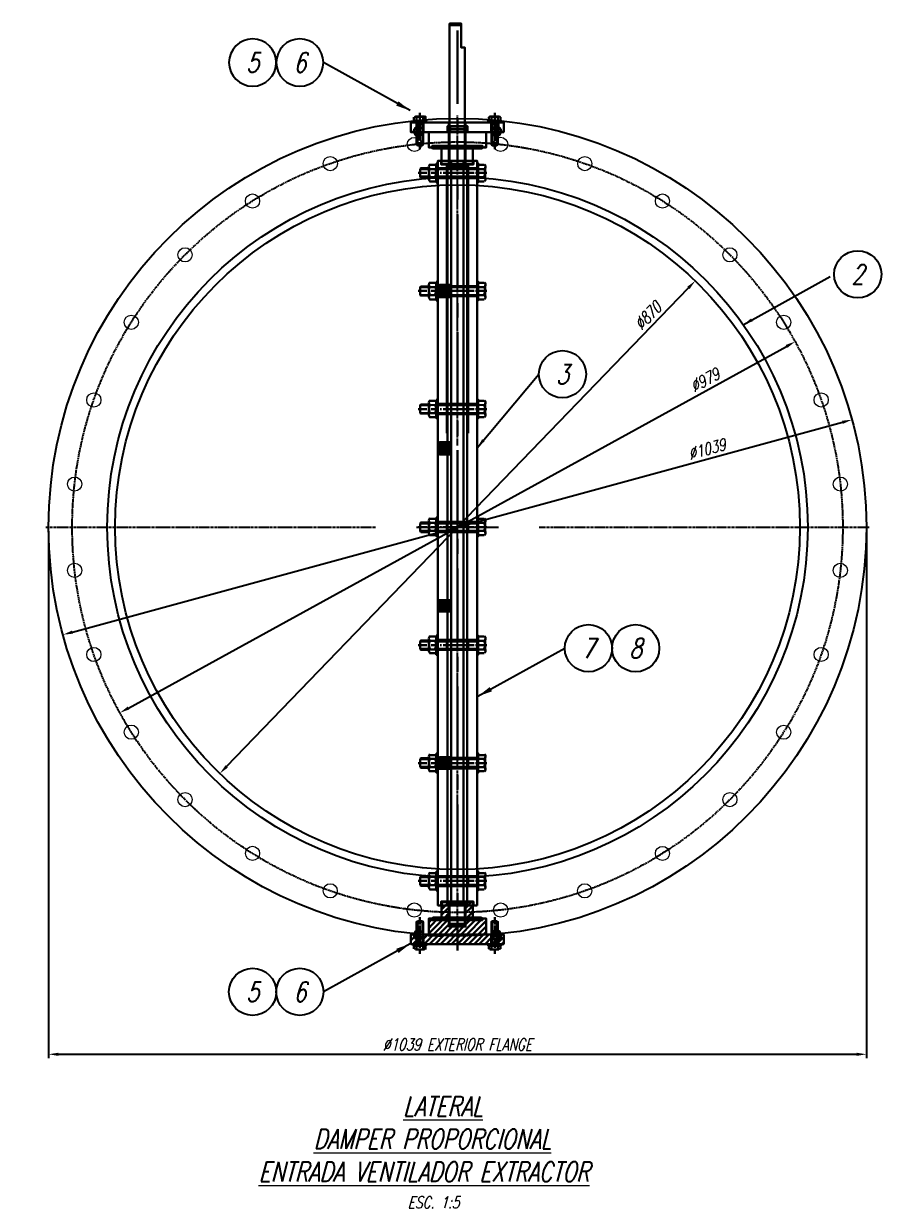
# Model space of a CAD drawing. Header units: millimetres. Extents: x 2392 to 5408, y 1309 to 4238.
# Drawn here: x 4306 to 5408, y 2733 to 4238 of the extents above; entities that cross this region are included whole.
import ezdxf
from ezdxf.enums import TextEntityAlignment as Align

# ---------------------------------------------------------------- set-up
doc = ezdxf.new("R2010")
doc.units = ezdxf.units.MM
doc.header["$LTSCALE"] = 5
doc.linetypes.add('CENTER', pattern=[2, 1.25, -0.25, 0.25, -0.25])
for name, color, linetype in [('IA-DIBUJO', 3, 'Continuous'), ('IA-DIM', 7, 'Continuous'), ('IA-EJES', 4, 'CENTER'), ('IA-SIMBOLS', 2, 'Continuous')]:
    doc.layers.add(name, color=color, linetype=linetype)
doc.layers.add('IA-TITLE', color=6, linetype='Continuous', lineweight=13)
doc.layers.add('IA-TRAZ', color=8, linetype='Continuous', lineweight=5)
doc.styles.add('ING-AMB', font='romans.shx', dxfattribs={"width": 0.75, "oblique": 15})
doc.styles.add('SALVADOR', font='romans.shx', dxfattribs={"width": 0.75, "oblique": 15})
doc.dimstyles.new('50', dxfattribs={"dimscale": 50, "dimtxt": 3, "dimasz": 2.5, "dimexe": 1, "dimexo": 1, "dimgap": 1, "dimtad": 1, "dimdec": 0, "dimzin": 0, "dimdsep": 46, "dimtxsty": 'ING-AMB', "dimcen": 0.1, "dimclrd": 7, "dimclre": 7, "dimclrt": 2, "dimadec": 0, "dimazin": 0, "dimtfac": 1, "dimtdec": 0, "dimtmove": 0, "dimatfit": 0, "dimfxl": 1, "dimtolj": 1, "dimtzin": 0, "dimarcsym": 0})
doc.dimstyles.new('ING-AMB 5', dxfattribs={"dimscale": 5, "dimtxt": 3, "dimasz": 2.5, "dimexe": 1, "dimexo": 1, "dimgap": 1, "dimtad": 1, "dimdec": 0, "dimzin": 0, "dimdsep": 46, "dimtxsty": 'ING-AMB', "dimcen": 0.1, "dimclrd": 7, "dimclre": 7, "dimclrt": 2, "dimadec": 0, "dimazin": 0, "dimtfac": 1, "dimtdec": 0, "dimtmove": 0, "dimatfit": 0, "dimfxl": 1.25, "dimtolj": 1, "dimtzin": 0, "dimarcsym": 1})

# ---------------------------------------------------------------- blocks, each defined once
blk = doc.blocks.new('*D9')
at = {"layer": 'Defpoints', "color": 0, "transparency": 16777216}
for p in [(5158.8, 3911.2), (4554.7, 3285.2)]:
    blk.add_point(p, dxfattribs=at)
at = {"layer": 'IA-DIM', "color": 7, "lineweight": -2, "transparency": 16777216}
blk.add_line((4563.4, 3294.2), (5150.1, 3902.2), dxfattribs=at)
at = {"layer": 'IA-DIM', "color": 7, "transparency": 16777216}
for points in [[(5148.6, 3903.7), (5151.6, 3900.8), (5158.8, 3911.2)], [(4561.9, 3295.6), (4564.9, 3292.7), (4554.7, 3285.2)]]:
    blk.add_solid(points, dxfattribs=at)
at = {"layer": 'IA-DIM', "color": 2, "transparency": 16777216, "insert": (5098.6, 3866.9), "char_height": 15, "attachment_point": 5, "rotation": 46.0229, "style": 'ING-AMB'}
blk.add_mtext('\\A1;∅870', dxfattribs=at)
blk = doc.blocks.new('*D10')
at = {"layer": 'Defpoints', "color": 0, "transparency": 16777216}
for p in [(5285.7, 3834), (4427.8, 3362.4)]:
    blk.add_point(p, dxfattribs=at)
at = {"layer": 'IA-DIM', "color": 7, "lineweight": -2, "transparency": 16777216}
blk.add_line((4438.7, 3368.4), (5274.7, 3828), dxfattribs=at)
at = {"layer": 'IA-DIM', "color": 7, "transparency": 16777216}
for points in [[(5273.7, 3829.8), (5275.8, 3826.1), (5285.7, 3834)], [(4437.7, 3370.3), (4439.7, 3366.6), (4427.8, 3362.4)]]:
    blk.add_solid(points, dxfattribs=at)
at = {"layer": 'IA-DIM', "color": 2, "transparency": 16777216, "insert": (5171, 3785.2), "char_height": 15, "attachment_point": 5, "rotation": 28.7956, "style": 'ING-AMB'}
blk.add_mtext('\\A1;∅979', dxfattribs=at)
blk = doc.blocks.new('*D11')
at = {"layer": 'Defpoints', "color": 0, "transparency": 16777216}
for p in [(5358, 3734.8), (4355.5, 3461.6)]:
    blk.add_point(p, dxfattribs=at)
at = {"layer": 'IA-DIM', "color": 7, "lineweight": -2, "transparency": 16777216}
blk.add_line((4367.6, 3464.9), (5345.9, 3731.5), dxfattribs=at)
at = {"layer": 'IA-DIM', "color": 7, "transparency": 16777216}
for points in [[(5345.4, 3733.5), (5346.4, 3729.5), (5358, 3734.8)], [(4367, 3466.9), (4368.1, 3462.9), (4355.5, 3461.6)]]:
    blk.add_solid(points, dxfattribs=at)
at = {"layer": 'IA-DIM', "color": 2, "transparency": 16777216, "insert": (5173.6, 3697.5), "char_height": 15, "attachment_point": 5, "rotation": 15.2412, "style": 'ING-AMB'}
blk.add_mtext('\\A1;∅1039', dxfattribs=at)
blk = doc.blocks.new('*U12')
blk.add_circle((0, 0), 9)
blk = doc.blocks.new('*U13')
at = {"layer": 'IA-TRAZ', "color": 0, "linetype": 'ByBlock', "lineweight": -2, "transparency": 16777216}
blk.add_blockref('*U12', (4497.9, 4087.7), dxfattribs=at)
for p, rotation in [((4389, 4075.4), 12.85714285714285), ((4606.9, 4075.4), 347.1428571428572), ((4285.6, 4039.2), 25.71428571428572), ((4710.3, 4039.2), 334.2857142857143), ((4192.7, 3980.9), 38.57142857142856), ((4803.1, 3980.9), 321.4285714285714), ((4115.2, 3903.4), 51.42857142857143), ((4880.6, 3903.4), 308.5714285714286), ((4056.9, 3810.6), 64.28571428571428), ((4939, 3810.6), 295.7142857142857), ((4020.7, 3707.1), 77.14285714285715), ((4975.2, 3707.1), 282.8571428571428), ((4008.4, 3598.2), 90), ((4987.4, 3598.2), 270.0000000000001), ((4020.7, 3489.3), 102.8571428571429), ((4975.2, 3489.3), 257.1428571428571), ((4056.9, 3385.8), 115.7142857142857), ((4939, 3385.8), 244.2857142857143), ((4115.2, 3293), 128.5714285714286), ((4880.6, 3293), 231.4285714285714), ((4192.7, 3215.5), 141.4285714285714), ((4803.1, 3215.5), 218.5714285714285), ((4285.6, 3157.2), 154.2857142857143), ((4710.3, 3157.2), 205.7142857142857), ((4389, 3121), 167.1428571428571), ((4606.9, 3121), 192.8571428571429), ((4497.9, 3108.7), 180)]:
    blk.add_blockref('*U12', p, dxfattribs=dict(at, rotation=rotation))
blk = doc.blocks.new('*U15')
at = {"layer": 'IA-EJES', "color": 0, "ltscale": 0.5, "transparency": 16777216}
for p, q in [((0, 103.9), (0, 523)), ((-523, 0), (-103.9, 0)), ((103.9, 0), (523, 0)), ((0, -523), (0, -103.9))]:
    blk.add_line(p, q, dxfattribs=at)
at = {"layer": 'IA-EJES', "color": 0, "linetype": 'Continuous', "ltscale": 0.5, "transparency": 16777216}
for p, q in [((0, -51.95), (0, 51.95)), ((-51.95, 0), (51.95, 0))]:
    blk.add_line(p, q, dxfattribs=at)
blk = doc.blocks.new('EJE')
blk.add_circle((0, 6), 6)
at = {"style": 'SALVADOR', "oblique": 15, "width": 0.75}
blk.add_attdef('N', text='', height=5, dxfattribs=at).set_placement((0, 6), align=Align.MIDDLE)
blk = doc.blocks.new('*D22')
at = {"layer": 'Defpoints', "color": 0, "transparency": 16777216}
for p in [(4337.2, 3598.2), (5376.2, 3598.2), (5376.2, 2928.5)]:
    blk.add_point(p, dxfattribs=at)
at = {"layer": 'IA-DIM', "color": 7, "lineweight": -2, "transparency": 16777216}
for p, q in [((4337.2, 3593.2), (4337.2, 2923.5)), ((5376.2, 3593.2), (5376.2, 2923.5)), ((4349.7, 2928.5), (5363.7, 2928.5))]:
    blk.add_line(p, q, dxfattribs=at)
at = {"layer": 'IA-DIM', "color": 7, "transparency": 16777216}
for points in [[(4349.7, 2930.5), (4349.7, 2926.4), (4337.2, 2928.5)], [(5363.7, 2930.5), (5363.7, 2926.4), (5376.2, 2928.5)]]:
    blk.add_solid(points, dxfattribs=at)
at = {"layer": 'IA-DIM', "color": 2, "transparency": 16777216, "insert": (4856.7, 2941), "char_height": 15, "attachment_point": 5, "style": 'ING-AMB'}
blk.add_mtext('\\A1;%%C1039 EXTERIOR FLANGE', dxfattribs=at)

msp = doc.modelspace()

# ---------------------------------------------------------------- linework, layer by layer
at = {"layer": 'IA-DIBUJO'}
for radius in [519.5, 445, 435]:
    msp.add_circle((4856.7, 3598.2), radius, dxfattribs=at)
at = {"layer": 'IA-EJES', "ltscale": 0.25}
msp.add_circle((4856.7, 3598.2), 489.5, dxfattribs=at)
at = {"layer": 'IA-TRAZ', "lineweight": 30}
for points in [[(4861.5, 4235.9), (4846.6, 4235.9), (4847.3, 4238), (4860.1, 4238), (4861.5, 4235.9), (4861.5, 4207.6), (4866.2, 4207.6), (4861.5, 4207.6), (4861.5, 4238), (4846.6, 4238), (4846.6, 4207.6)], [(4846.6, 4059.1), (4846.6, 4235.9)], [(4856.7, 4136), (4856.7, 4229.2)], [(4866.2, 4059.1), (4866.2, 4207.6)], [(4808.8, 4124.6), (4808.8, 4119.2)], [(4904, 4124.6), (4904, 4119.2)], [(4915.5, 4112.4), (4797.3, 4112.4)], [(4816.2, 4119.2), (4816.2, 4114.5), (4801.4, 4114.5), (4801.4, 4119.2)], [(4803.4, 4119.9), (4804.8, 4119.9)], [(4814.9, 4119.9), (4812.9, 4119.9), (4804.8, 4119.9), (4804.8, 4114.5), (4804.8, 4084.8)], [(4804.8, 4100.3), (4804.8, 4112.4)], [(4806.1, 4110.4), (4806.1, 4083.4), (4812.2, 4083.4), (4812.2, 4110.4)], [(4808.8, 4117.8), (4808.8, 4115.8), (4808.8, 4106.4)], [(4808.8, 4113.8), (4808.8, 4104.3), (4808.8, 4102.3), (4808.8, 4101)], [(4812.9, 4119.9), (4812.9, 4114.5), (4812.9, 4084.8)], [(4813.5, 4112.4), (4813.5, 4100.3)], [(4845.9, 4112.4), (4845.9, 4107.7), (4843.9, 4107.7), (4843.9, 4100.3), (4845.9, 4100.3), (4845.9, 4059.8)], [(4856.7, 4098.3), (4856.7, 4117.2)], [(4866.9, 4112.4), (4866.9, 4107.7), (4869.6, 4107.7), (4869.6, 4100.3), (4866.9, 4100.3), (4866.9, 4059.8)], [(4911.4, 4119.2), (4911.4, 4114.5), (4896.6, 4114.5), (4896.6, 4119.2)], [(4897.9, 4119.9), (4899.9, 4119.9)], [(4899.3, 4112.4), (4899.3, 4100.3)], [(4909.4, 4119.9), (4908, 4119.9), (4899.9, 4119.9), (4899.9, 4114.5), (4899.9, 4084.8)], [(4900.6, 4110.4), (4900.6, 4083.4), (4906.7, 4083.4), (4906.7, 4110.4)], [(4904, 4117.8), (4904, 4115.8)], [(4904, 4117.2), (4904, 4106.4)], [(4904, 4113.8), (4904, 4104.3), (4904, 4102.3), (4904, 4101), (4904, 4089.5), (4904, 4098.9)], [(4908, 4119.9), (4908, 4114.5), (4908, 4084.8)], [(4908.7, 4100.3), (4908.7, 4112.4)], [(4915.5, 4100.3), (4797.3, 4100.3), (4893.2, 4100.3)], [(4804.8, 4100.3), (4804.8, 4084.8)], [(4806.1, 4100.3), (4806.1, 4083.4), (4812.2, 4083.4), (4812.2, 4100.3)], [(4808.8, 4100.3), (4808.8, 4090.8)], [(4808.8, 4098.9), (4808.8, 4089.5)], [(4812.9, 4100.3), (4812.9, 4084.8)], [(4820.3, 4100.3), (4820.3, 4080.7), (4836.5, 4080.7), (4836.5, 4065.2)], [(4845.3, 4107.7), (4867.5, 4107.7)], [(4845.3, 4104.3), (4867.5, 4104.3)], [(4845.3, 4101), (4867.5, 4101)], [(4893.2, 4100.3), (4893.2, 4080.7), (4876.3, 4080.7), (4876.3, 4065.2)], [(4899.9, 4100.3), (4899.9, 4084.8)], [(4906.7, 4100.3), (4906.7, 4083.4), (4900.6, 4083.4), (4900.6, 4100.3)], [(4908, 4100.3), (4908, 4084.8)], [(4915.5, 4100.3), (4915.5, 4101)], [(4806.1, 4083.4), (4804.8, 4084.8), (4812.9, 4084.8), (4812.2, 4083.4)], [(4806.1, 4083.4), (4804.8, 4084.8), (4812.9, 4084.8), (4812.2, 4083.4)], [(4808.8, 4087.5), (4808.8, 4085.4)], [(4808.8, 4084.1), (4808.8, 4078.7)], [(4888.5, 4080.7), (4820.3, 4080.7), (4893.2, 4080.7)], [(4823.7, 4080.7), (4824.3, 4081.4)], [(4876.3, 4079.4), (4826.4, 4079.4)], [(4826.4, 4079.4), (4886.4, 4079.4)], [(4831.8, 4082.7), (4881.7, 4082.7)], [(4856.7, 4051.8), (4856.7, 4079.4)], [(4866.9, 4079.4), (4866.9, 4079.4)], [(4891.2, 4080.7), (4893.2, 4082.7)], [(4906.7, 4083.4), (4908, 4084.8), (4899.9, 4084.8), (4900.6, 4083.4)], [(4900.6, 4083.4), (4899.9, 4084.8), (4908, 4084.8), (4906.7, 4083.4)], [(4904, 4087.5), (4904, 4085.4)], [(4904, 4084.1), (4904, 4078.7)], [(4820.3, 4053.1), (4809.5, 4053.1), (4810.2, 4054.5), (4820.3, 4054.5)], [(4809.5, 4053.1), (4809.5, 4043.7), (4810.2, 4042.3), (4820.3, 4042.3)], [(4820.3, 4055.8), (4820.3, 4040.3)], [(4828.4, 4058.5), (4821, 4058.5)], [(4828.4, 4053.1), (4821, 4053.1)], [(4829.7, 4055.8), (4829.7, 4040.3)], [(4881.7, 4054.5), (4831.8, 4054.5)], [(4881.7, 4053.1), (4831.8, 4053.1)], [(4835.8, 4063.8), (4835.8, 4059.1), (4877, 4059.1), (4877, 4063.8)], [(4836.5, 4061.8), (4836.5, 4061.8)], [(4870.2, 3717.7), (4870.2, 4059.1), (4843.2, 4059.1), (4843.2, 3717.7)], [(4843.9, 3121.1), (4843.9, 4057.1), (4868.9, 4057.1), (4868.9, 3121.1)], [(4876.3, 4061.8), (4876.3, 4061.8)], [(4881.7, 3117.7), (4881.7, 4063.8)], [(4890.5, 4058.5), (4883.1, 4058.5), (4883.1, 4037.6), (4890.5, 4037.6)], [(4890.5, 4053.1), (4883.1, 4053.1)], [(4891.8, 4055.8), (4891.8, 4040.3)], [(4817.6, 4048.4), (4806.8, 4048.4)], [(4820.3, 4043.7), (4809.5, 4043.7)], [(4821.6, 4048.4), (4819.6, 4048.4)], [(4828.4, 4043), (4821, 4043)], [(4828.4, 4037.6), (4821, 4037.6)], [(4832.4, 4048.4), (4823, 4048.4)], [(4881.7, 4043.7), (4831.8, 4043.7)], [(4881.7, 4042.3), (4831.8, 4042.3)], [(4836.5, 4048.4), (4834.5, 4048.4)], [(4848, 4048.4), (4838.5, 4048.4)], [(4853.4, 4048.4), (4843.9, 4048.4)], [(4851.3, 4048.4), (4849.3, 4048.4)], [(4862.8, 4048.4), (4853.4, 4048.4)], [(4857.4, 4048.4), (4855.4, 4048.4)], [(4868.9, 4048.4), (4859.4, 4048.4)], [(4866.2, 4048.4), (4864.8, 4048.4)], [(4877.7, 4048.4), (4868.2, 4048.4)], [(4881.7, 4048.4), (4879.7, 4048.4)], [(4893.9, 4048.4), (4883.1, 4048.4)], [(4890.5, 4043), (4883.1, 4043)], [(4856.7, 4014.6), (4856.7, 4033.5)], [(4856.7, 3901.9), (4856.7, 3995.7)], [(4817.6, 3898.5), (4806.8, 3898.5)], [(4820.3, 3903.3), (4809.5, 3903.3), (4810.2, 3903.9), (4820.3, 3903.9)], [(4809.5, 3903.3), (4809.5, 3893.1), (4810.2, 3892.5), (4820.3, 3892.5)], [(4821.6, 3898.5), (4819.6, 3898.5)], [(4820.3, 3906), (4820.3, 3890.4)], [(4828.4, 3908.7), (4821, 3908.7)], [(4828.4, 3903.3), (4821, 3903.3)], [(4832.4, 3898.5), (4823, 3898.5)], [(4829.7, 3906), (4829.7, 3890.4)], [(4881.7, 3903.9), (4831.8, 3903.9)], [(4881.7, 3903.3), (4831.8, 3903.3)], [(4836.5, 3898.5), (4834.5, 3898.5)], [(4848, 3898.5), (4838.5, 3898.5)], [(4853.4, 3898.5), (4843.9, 3898.5)], [(4851.3, 3898.5), (4849.3, 3898.5)], [(4862.8, 3898.5), (4853.4, 3898.5)], [(4857.4, 3898.5), (4855.4, 3898.5)], [(4868.9, 3898.5), (4859.4, 3898.5)], [(4866.2, 3898.5), (4864.8, 3898.5)], [(4877.7, 3898.5), (4868.2, 3898.5)], [(4881.7, 3898.5), (4879.7, 3898.5)], [(4890.5, 3908.7), (4883.1, 3908.7), (4883.1, 3887.7), (4890.5, 3887.7)], [(4890.5, 3903.3), (4883.1, 3903.3)], [(4893.9, 3898.5), (4883.1, 3898.5)], [(4891.8, 3906), (4891.8, 3890.4)], [(4820.3, 3893.1), (4809.5, 3893.1)], [(4828.4, 3893.1), (4821, 3893.1)], [(4828.4, 3887.7), (4821, 3887.7)], [(4881.7, 3893.1), (4831.8, 3893.1)], [(4881.7, 3892.5), (4831.8, 3892.5)], [(4890.5, 3893.1), (4883.1, 3893.1)], [(4856.7, 3864.8), (4856.7, 3883)], [(4856.7, 3752.1), (4856.7, 3845.9)], [(4817.6, 3748), (4806.8, 3748)], [(4820.3, 3753.4), (4809.5, 3753.4), (4810.2, 3754.1), (4820.3, 3754.1)], [(4809.5, 3753.4), (4809.5, 3743.3), (4810.2, 3742.6), (4820.3, 3742.6)], [(4821.6, 3748), (4819.6, 3748)], [(4820.3, 3756.1), (4820.3, 3740.6)], [(4828.4, 3758.8), (4821, 3758.8)], [(4832.4, 3748), (4823, 3748)], [(4829.7, 3756.1), (4829.7, 3740.6)], [(4881.7, 3754.1), (4831.8, 3754.1)], [(4881.7, 3753.4), (4831.8, 3753.4)], [(4836.5, 3748), (4834.5, 3748)], [(4848, 3748), (4838.5, 3748)], [(4853.4, 3748), (4843.9, 3748)], [(4851.3, 3748), (4849.3, 3748)], [(4862.8, 3748), (4853.4, 3748)], [(4857.4, 3748), (4855.4, 3748)], [(4868.9, 3748), (4859.4, 3748)], [(4866.2, 3748), (4864.8, 3748)], [(4877.7, 3748), (4868.2, 3748)], [(4881.7, 3748), (4879.7, 3748)], [(4890.5, 3758.8), (4883.1, 3758.8), (4883.1, 3737.9), (4890.5, 3737.9)], [(4893.9, 3748), (4883.1, 3748)], [(4891.8, 3756.1), (4891.8, 3740.6)], [(4820.3, 3743.3), (4809.5, 3743.3)], [(4828.4, 3737.9), (4821, 3737.9)], [(4881.7, 3743.3), (4831.8, 3743.3)], [(4881.7, 3742.6), (4831.8, 3742.6)], [(4856.7, 3714.3), (4856.7, 3733.2)], [(4856.7, 3602.3), (4856.7, 3696.1)], [(4817.6, 3598.2), (4806.8, 3598.2)], [(4820.3, 3602.9), (4809.5, 3602.9), (4810.2, 3604.3), (4820.3, 3604.3)], [(4809.5, 3602.9), (4809.5, 3593.5), (4810.2, 3592.1), (4820.3, 3592.1)], [(4821.6, 3598.2), (4819.6, 3598.2)], [(4820.3, 3606.3), (4820.3, 3590.8)], [(4828.4, 3609), (4821, 3609)], [(4832.4, 3598.2), (4823, 3598.2)], [(4829.7, 3606.3), (4829.7, 3590.8)], [(4881.7, 3604.3), (4831.8, 3604.3)], [(4881.7, 3602.9), (4831.8, 3602.9)], [(4836.5, 3598.2), (4834.5, 3598.2)], [(4848, 3598.2), (4838.5, 3598.2)], [(4853.4, 3598.2), (4843.9, 3598.2)], [(4847.3, 3598.2), (4865.5, 3598.2)], [(4851.3, 3598.2), (4849.3, 3598.2)], [(4862.8, 3598.2), (4853.4, 3598.2)], [(4857.4, 3598.2), (4855.4, 3598.2)], [(4868.9, 3598.2), (4859.4, 3598.2)], [(4866.2, 3598.2), (4864.8, 3598.2)], [(4877.7, 3598.2), (4868.2, 3598.2)], [(4881.7, 3598.2), (4879.7, 3598.2)], [(4890.5, 3609), (4883.1, 3609), (4883.1, 3588.1), (4890.5, 3588.1)], [(4893.9, 3598.2), (4883.1, 3598.2)], [(4891.8, 3606.3), (4891.8, 3590.8)], [(4820.3, 3593.5), (4809.5, 3593.5)], [(4828.4, 3588.1), (4821, 3588.1)], [(4881.7, 3593.5), (4831.8, 3593.5)], [(4881.7, 3592.1), (4831.8, 3592.1)], [(4856.7, 3564.5), (4856.7, 3583.4)], [(4856.7, 3452.4), (4856.7, 3545.6)], [(4817.6, 3448.4), (4806.8, 3448.4)], [(4820.3, 3453.1), (4809.5, 3453.1), (4810.2, 3454.4), (4820.3, 3454.4)], [(4809.5, 3453.1), (4809.5, 3443.6), (4810.2, 3442.3), (4820.3, 3442.3)], [(4821.6, 3448.4), (4819.6, 3448.4)], [(4820.3, 3456.5), (4820.3, 3440.9)], [(4828.4, 3459.2), (4821, 3459.2)], [(4832.4, 3448.4), (4823, 3448.4)], [(4829.7, 3456.5), (4829.7, 3440.9)], [(4881.7, 3454.4), (4831.8, 3454.4)], [(4881.7, 3453.1), (4831.8, 3453.1)], [(4836.5, 3448.4), (4834.5, 3448.4)], [(4848, 3448.4), (4838.5, 3448.4)], [(4853.4, 3448.4), (4843.9, 3448.4)], [(4851.3, 3448.4), (4849.3, 3448.4)], [(4862.8, 3448.4), (4853.4, 3448.4)], [(4857.4, 3448.4), (4855.4, 3448.4)], [(4868.9, 3448.4), (4859.4, 3448.4)], [(4866.2, 3448.4), (4864.8, 3448.4)], [(4877.7, 3448.4), (4868.2, 3448.4)], [(4881.7, 3448.4), (4879.7, 3448.4)], [(4890.5, 3459.2), (4883.1, 3459.2), (4883.1, 3438.2), (4890.5, 3438.2)], [(4893.9, 3448.4), (4883.1, 3448.4)], [(4891.8, 3456.5), (4891.8, 3440.9)], [(4820.3, 3443.6), (4809.5, 3443.6)], [(4828.4, 3443), (4821, 3443)], [(4828.4, 3438.2), (4821, 3438.2)], [(4881.7, 3443.6), (4831.8, 3443.6)], [(4881.7, 3442.3), (4831.8, 3442.3)], [(4856.7, 3414.6), (4856.7, 3433.5)], [(4890.5, 3443), (4883.1, 3443)], [(4856.7, 3301.9), (4856.7, 3395.7)], [(4817.6, 3298.5), (4806.8, 3298.5)], [(4820.3, 3303.3), (4809.5, 3303.3), (4810.2, 3304.6), (4820.3, 3304.6)], [(4809.5, 3303.3), (4809.5, 3293.8), (4810.2, 3292.5), (4820.3, 3292.5)], [(4821.6, 3298.5), (4819.6, 3298.5)], [(4820.3, 3306.6), (4820.3, 3290.4)], [(4828.4, 3308.7), (4821, 3308.7)], [(4832.4, 3298.5), (4823, 3298.5)], [(4829.7, 3306.6), (4829.7, 3290.4)], [(4881.7, 3304.6), (4831.8, 3304.6)], [(4881.7, 3303.3), (4831.8, 3303.3)], [(4836.5, 3298.5), (4834.5, 3298.5)], [(4848, 3298.5), (4838.5, 3298.5)], [(4853.4, 3298.5), (4843.9, 3298.5)], [(4851.3, 3298.5), (4849.3, 3298.5)], [(4862.8, 3298.5), (4853.4, 3298.5)], [(4857.4, 3298.5), (4855.4, 3298.5)], [(4868.9, 3298.5), (4859.4, 3298.5)], [(4866.2, 3298.5), (4864.8, 3298.5)], [(4877.7, 3298.5), (4868.2, 3298.5)], [(4881.7, 3298.5), (4879.7, 3298.5)], [(4890.5, 3308.7), (4883.1, 3308.7), (4883.1, 3288.4), (4890.5, 3288.4)], [(4893.9, 3298.5), (4883.1, 3298.5)], [(4891.8, 3306.6), (4891.8, 3290.4)], [(4820.3, 3293.8), (4809.5, 3293.8)], [(4828.4, 3293.1), (4821, 3293.1)], [(4828.4, 3288.4), (4821, 3288.4)], [(4881.7, 3293.8), (4831.8, 3293.8)], [(4881.7, 3292.5), (4831.8, 3292.5)], [(4856.7, 3264.8), (4856.7, 3283.7)], [(4890.5, 3293.1), (4883.1, 3293.1)], [(4856.7, 3152.1), (4856.7, 3245.9)], [(4817.6, 3148.7), (4806.8, 3148.7)], [(4820.3, 3153.4), (4809.5, 3153.4), (4810.2, 3154.8), (4820.3, 3154.8)], [(4809.5, 3153.4), (4809.5, 3144), (4810.2, 3142.6), (4820.3, 3142.6)], [(4821.6, 3148.7), (4819.6, 3148.7)], [(4820.3, 3156.1), (4820.3, 3140.6)], [(4828.4, 3158.8), (4821, 3158.8)], [(4832.4, 3148.7), (4823, 3148.7)], [(4829.7, 3156.1), (4829.7, 3140.6)], [(4881.7, 3154.8), (4831.8, 3154.8)], [(4881.7, 3153.4), (4831.8, 3153.4)], [(4836.5, 3148.7), (4834.5, 3148.7)], [(4848, 3148.7), (4838.5, 3148.7)], [(4853.4, 3148.7), (4843.9, 3148.7)], [(4851.3, 3148.7), (4849.3, 3148.7)], [(4862.8, 3148.7), (4853.4, 3148.7)], [(4857.4, 3148.7), (4855.4, 3148.7)], [(4868.9, 3148.7), (4859.4, 3148.7)], [(4866.2, 3148.7), (4864.8, 3148.7)], [(4877.7, 3148.7), (4868.2, 3148.7)], [(4881.7, 3148.7), (4879.7, 3148.7)], [(4890.5, 3158.8), (4883.1, 3158.8), (4883.1, 3137.9), (4890.5, 3137.9)], [(4893.9, 3148.7), (4883.1, 3148.7)], [(4891.8, 3156.1), (4891.8, 3140.6)], [(4820.3, 3144), (4809.5, 3144)], [(4828.4, 3143.3), (4821, 3143.3)], [(4828.4, 3137.9), (4821, 3137.9)], [(4881.7, 3144), (4831.8, 3144)], [(4881.7, 3142.6), (4831.8, 3142.6)], [(4856.7, 3117), (4856.7, 3133.2)], [(4890.5, 3143.3), (4883.1, 3143.3)], [(4820.3, 3080.6), (4820.3, 3100.8), (4836.5, 3100.8), (4836.5, 3116.4)], [(4835.8, 3117.7), (4835.8, 3122.4), (4877, 3122.4), (4877, 3117.7)], [(4845.9, 3121.8), (4836.5, 3112.3)], [(4838.5, 3121.8), (4836.5, 3119.1)], [(4836.5, 3119.7), (4836.5, 3119.7)], [(4845.9, 3121.8), (4845.9, 3090.7), (4866.9, 3090.7), (4866.9, 3121.8)], [(4874.3, 3121.8), (4866.9, 3114.3)], [(4866.9, 3121.8), (4866.9, 3121.8)], [(4876.3, 3117), (4866.9, 3107.6)], [(4876.3, 3119.7), (4876.3, 3119.7)], [(4893.2, 3080.6), (4893.2, 3100.8), (4876.3, 3100.8), (4876.3, 3116.4)], [(4808.8, 3097.5), (4808.8, 3102.9)], [(4824.3, 3100.8), (4893.2, 3100.8), (4820.3, 3100.8)], [(4886.4, 3102.2), (4826.4, 3102.2)], [(4845.9, 3115), (4836.5, 3105.6)], [(4836.5, 3102.2), (4886.4, 3102.2)], [(4845.9, 3107.6), (4840.5, 3102.2)], [(4876.3, 3109.6), (4868.9, 3102.2)], [(4876.3, 3102.9), (4875.6, 3102.2)], [(4904, 3097.5), (4904, 3102.9)], [(4806.1, 3097.5), (4804.8, 3096.8), (4812.9, 3096.8), (4812.2, 3097.5)], [(4806.1, 3097.5), (4804.8, 3096.8), (4812.9, 3096.8), (4812.2, 3097.5)], [(4804.8, 3080.6), (4804.8, 3096.8)], [(4814.9, 3061.7), (4812.9, 3061.7), (4804.8, 3061.7), (4804.8, 3066.4), (4804.8, 3096.8)], [(4806.1, 3080.6), (4806.1, 3097.5), (4812.2, 3097.5), (4812.2, 3080.6)], [(4806.1, 3070.5), (4806.1, 3097.5), (4812.2, 3097.5), (4812.2, 3070.5)], [(4808.8, 3093.4), (4808.8, 3095.4)], [(4808.8, 3082.6), (4808.8, 3092.1)], [(4808.8, 3067.8), (4808.8, 3076.5), (4808.8, 3078.6), (4808.8, 3080.6), (4808.8, 3091.4)], [(4812.9, 3080.6), (4812.9, 3096.8)], [(4812.9, 3061.7), (4812.9, 3066.4), (4812.9, 3096.8)], [(4843.9, 3098.8), (4814.2, 3068.4)], [(4824.3, 3100.2), (4820.3, 3096.1)], [(4837.2, 3098.8), (4820.3, 3081.9)], [(4829.7, 3098.8), (4820.3, 3088.7)], [(4845.9, 3093.4), (4821, 3068.4)], [(4850, 3090.7), (4828.4, 3068.4)], [(4881.7, 3098.8), (4831.8, 3098.8)], [(4835.1, 3068.4), (4856.7, 3090), (4857.4, 3090.7)], [(4864.2, 3090.7), (4856.7, 3082.6), (4842.6, 3068.4)], [(4879, 3098.8), (4856.7, 3075.9), (4849.3, 3068.4)], [(4886.4, 3098.8), (4856.7, 3068.4)], [(4856.7, 3060.3), (4856.7, 3098.1)], [(4893.2, 3098.1), (4863.5, 3068.4)], [(4872.3, 3098.8), (4866.9, 3093.4)], [(4893.2, 3090.7), (4870.9, 3068.4)], [(4906.7, 3097.5), (4908, 3096.8), (4899.9, 3096.8), (4900.6, 3097.5)], [(4900.6, 3097.5), (4899.9, 3096.8), (4908, 3096.8), (4906.7, 3097.5)], [(4899.9, 3080.6), (4899.9, 3096.8)], [(4909.4, 3061.7), (4908, 3061.7), (4899.9, 3061.7), (4899.9, 3066.4), (4899.9, 3096.8)], [(4906.7, 3080.6), (4906.7, 3097.5), (4900.6, 3097.5), (4900.6, 3080.6)], [(4900.6, 3070.5), (4900.6, 3097.5), (4906.7, 3097.5), (4906.7, 3070.5)], [(4904, 3093.4), (4904, 3095.4)], [(4904, 3082.6), (4904, 3092.1)], [(4904, 3077.2), (4904, 3078.6), (4904, 3080.6), (4904, 3090.7)], [(4908, 3080.6), (4908, 3096.8)], [(4908, 3061.7), (4908, 3066.4), (4908, 3096.8)], [(4797.3, 3080.6), (4915.5, 3080.6), (4820.3, 3080.6)], [(4804.8, 3080.6), (4797.3, 3073.2)], [(4798, 3080.6), (4797.3, 3080.6)], [(4804.8, 3073.2), (4800, 3068.4)], [(4804.8, 3080.6), (4804.8, 3068.4)], [(4808.8, 3064.4), (4808.8, 3075.2)], [(4813.5, 3068.4), (4813.5, 3080.6)], [(4818.9, 3080.6), (4813.5, 3075.2)], [(4819.6, 3079.2), (4838.5, 3078.6)], [(4893.2, 3084), (4877.7, 3068.4)], [(4896.6, 3080.6), (4884.4, 3068.4)], [(4899.3, 3076.5), (4891.8, 3068.4)], [(4899.3, 3068.4), (4899.3, 3080.6)], [(4904, 3067.8), (4904, 3076.5)], [(4904, 3065.1), (4904, 3075.2)], [(4910.7, 3080.6), (4908.7, 3078.6)], [(4908.7, 3080.6), (4908.7, 3068.4)], [(4910.7, 3080.6), (4908.7, 3078.6)], [(4915.5, 3077.9), (4908.7, 3071.1)], [(4915.5, 3077.9), (4908.7, 3071.1)], [(4915.5, 3071.1), (4912.8, 3068.4)], [(4915.5, 3071.1), (4912.8, 3068.4)], [(4797.3, 3068.4), (4915.5, 3068.4)], [(4816.2, 3062.4), (4816.2, 3066.4), (4801.4, 3066.4), (4801.4, 3062.4)], [(4803.4, 3061.7), (4804.8, 3061.7)], [(4808.8, 3063.7), (4808.8, 3065.7)], [(4808.8, 3056.3), (4808.8, 3061.7)], [(4911.4, 3062.4), (4911.4, 3066.4), (4896.6, 3066.4), (4896.6, 3062.4)], [(4897.9, 3061.7), (4899.9, 3061.7)], [(4899.3, 3069.1), (4898.6, 3068.4)], [(4904, 3063.7), (4904, 3065.7)], [(4904, 3056.3), (4904, 3061.7)]]:
    msp.add_lwpolyline(points, dxfattribs=at)
for points in [[(4797.3, 4112.4), (4797.3, 4100.3), (4820.3, 4100.3), (4820.3, 4080.7), (4824.3, 4080.7), (4825, 4079.4), (4826.4, 4079.4), (4836.5, 4079.4), (4836.5, 4059.8), (4876.3, 4059.8), (4876.3, 4079.4), (4886.4, 4079.4), (4887.8, 4080), (4888.5, 4080.7), (4893.2, 4080.7), (4893.2, 4100.3), (4915.5, 4100.3), (4915.5, 4112.4)], [(4824.3, 4082.7), (4831.8, 4082.7), (4831.8, 4080.7), (4836.5, 4080.7), (4836.5, 4059.8), (4876.3, 4059.8), (4876.3, 4080.7), (4881.7, 4080.7), (4881.7, 4082.7), (4888.5, 4082.7), (4888.5, 4080.7), (4893.2, 4080.7), (4893.2, 4100.3), (4915.5, 4100.3), (4915.5, 4112.4), (4797.3, 4112.4), (4797.3, 4100.3), (4820.3, 4100.3), (4820.3, 4080.7), (4824.3, 4080.7)], [(4800.7, 4114.5), (4816.9, 4114.5), (4816.9, 4112.4), (4800.7, 4112.4)], [(4812.9, 4110.4), (4804.8, 4110.4)], [(4895.9, 4114.5), (4912.1, 4114.5), (4912.1, 4112.4), (4895.9, 4112.4)], [(4908, 4110.4), (4899.9, 4110.4)], [(4847.3, 4105.7), (4847.3, 4106.4), (4846.6, 4107), (4846.6, 4107.7), (4845.9, 4107.7), (4845.3, 4107.7), (4844.6, 4107.7), (4843.9, 4107), (4843.9, 4106.4), (4843.9, 4105.7), (4843.9, 4105), (4844.6, 4104.3), (4845.3, 4104.3), (4845.9, 4104.3), (4846.6, 4104.3), (4846.6, 4105)], [(4847.3, 4102.3), (4847.3, 4103), (4846.6, 4103.7), (4845.9, 4104.3), (4845.3, 4104.3), (4844.6, 4104.3), (4843.9, 4103.7), (4843.9, 4103), (4843.9, 4102.3), (4843.9, 4101.6), (4843.9, 4101), (4844.6, 4101), (4845.3, 4101), (4845.9, 4101), (4846.6, 4101), (4846.6, 4101.6), (4847.3, 4101.6)], [(4869.6, 4105.7), (4869.6, 4106.4), (4868.9, 4106.4), (4868.9, 4107), (4868.9, 4107.7), (4868.2, 4107.7), (4867.5, 4107.7), (4866.9, 4107.7), (4866.2, 4107), (4865.5, 4106.4), (4865.5, 4105.7), (4866.2, 4105), (4866.9, 4104.3), (4867.5, 4104.3), (4868.2, 4104.3), (4868.9, 4104.3), (4868.9, 4105), (4868.9, 4105.7)], [(4869.6, 4102.3), (4869.6, 4103), (4868.9, 4103), (4868.9, 4103.7), (4868.2, 4104.3), (4867.5, 4104.3), (4866.9, 4104.3), (4866.2, 4103.7), (4866.2, 4103), (4865.5, 4103), (4865.5, 4102.3), (4866.2, 4101.6), (4866.2, 4101), (4866.9, 4101), (4867.5, 4101), (4868.2, 4101), (4868.9, 4101), (4868.9, 4101.6)], [(4828.4, 4080.7), (4828.4, 4081.4), (4827.7, 4081.4), (4827.7, 4082.1), (4827, 4082.1), (4827, 4082.7), (4826.4, 4082.7), (4825.7, 4082.7), (4825, 4082.1), (4824.3, 4081.4), (4824.3, 4080.7), (4825, 4080), (4825, 4079.4), (4825.7, 4079.4), (4826.4, 4079.4), (4827, 4079.4), (4827.7, 4080)], [(4876.3, 4079.4), (4825, 4079.4), (4887.8, 4080)], [(4831.1, 4080.7), (4831.1, 4081.4), (4831.1, 4082.1), (4830.4, 4082.1), (4830.4, 4082.7), (4829.7, 4082.7), (4829.1, 4082.7), (4828.4, 4082.7), (4828.4, 4082.1), (4827.7, 4082.1), (4827.7, 4081.4), (4827.7, 4080.7), (4827.7, 4080), (4828.4, 4080), (4828.4, 4079.4), (4829.1, 4079.4), (4829.7, 4079.4), (4830.4, 4079.4), (4831.1, 4080)], [(4885.1, 4080.7), (4885.1, 4081.4), (4885.1, 4082.1), (4884.4, 4082.1), (4884.4, 4082.7), (4883.7, 4082.7), (4883.1, 4082.7), (4882.4, 4082.7), (4882.4, 4082.1), (4881.7, 4082.1), (4881.7, 4081.4), (4881.7, 4080.7), (4881.7, 4080), (4882.4, 4079.4), (4883.1, 4079.4), (4883.7, 4079.4), (4884.4, 4079.4), (4884.4, 4080), (4885.1, 4080)], [(4888.5, 4080.7), (4888.5, 4081.4), (4887.8, 4082.1), (4887.1, 4082.7), (4886.4, 4082.7), (4885.8, 4082.7), (4885.8, 4082.1), (4885.1, 4082.1), (4885.1, 4081.4), (4885.1, 4080.7), (4885.1, 4080), (4885.8, 4079.4), (4886.4, 4079.4), (4887.1, 4079.4), (4887.8, 4079.4), (4887.8, 4080), (4888.5, 4080)], [(4829.7, 4060.5), (4829.7, 4036.2), (4831.8, 4036.2), (4831.8, 4060.5)], [(4881.7, 3117.7), (4881.7, 4063.8), (4831.8, 4063.8), (4831.8, 3117.7)], [(4843.2, 4054.5), (4831.8, 4054.5), (4831.8, 4041.6), (4843.2, 4041.6)], [(4844.6, 4059.1), (4843.9, 4057.1), (4868.9, 4057.1), (4868.2, 4059.1)], [(4843.9, 4041.6), (4843.9, 4054.5), (4868.9, 4054.5), (4868.9, 4041.6)], [(4864.2, 3117.7), (4864.2, 4063.8), (4848.6, 4063.8), (4848.6, 3117.7)], [(4870.2, 4054.5), (4881.7, 4054.5), (4881.7, 4041.6), (4870.2, 4041.6)], [(4881.7, 4060.5), (4881.7, 4036.2), (4883.1, 4036.2), (4883.1, 4060.5)], [(4829.7, 3910), (4829.7, 3886.4), (4831.8, 3886.4), (4831.8, 3910)], [(4843.2, 3904.6), (4831.8, 3904.6), (4831.8, 3891.8), (4843.2, 3891.8)], [(4848.6, 3906), (4848.6, 3890.4), (4833.8, 3890.4), (4833.8, 3906)], [(4843.9, 3891.8), (4843.9, 3904.6), (4868.9, 3904.6), (4868.9, 3891.8)], [(4870.2, 3904.6), (4881.7, 3904.6), (4881.7, 3891.8), (4870.2, 3891.8)], [(4881.7, 3910), (4881.7, 3886.4), (4883.1, 3886.4), (4883.1, 3910)], [(4829.7, 3760.2), (4829.7, 3736.6), (4831.8, 3736.6), (4831.8, 3760.2)], [(4843.2, 3754.8), (4831.8, 3754.8), (4831.8, 3742), (4843.2, 3742)], [(4843.9, 3742), (4843.9, 3754.8), (4868.9, 3754.8), (4868.9, 3742)], [(4870.2, 3754.8), (4881.7, 3754.8), (4881.7, 3742), (4870.2, 3742)], [(4881.7, 3760.2), (4881.7, 3736.6), (4883.1, 3736.6), (4883.1, 3760.2)], [(4848.6, 3706.2), (4848.6, 3690.7), (4833.8, 3690.7), (4833.8, 3706.2)], [(4829.7, 3610.4), (4829.7, 3586.7), (4831.8, 3586.7), (4831.8, 3610.4)], [(4843.2, 3605), (4831.8, 3605), (4831.8, 3592.1), (4843.2, 3592.1)], [(4843.9, 3592.1), (4843.9, 3605), (4868.9, 3605), (4868.9, 3592.1)], [(4870.2, 3605), (4881.7, 3605), (4881.7, 3592.1), (4870.2, 3592.1)], [(4881.7, 3610.4), (4881.7, 3586.7), (4883.1, 3586.7), (4883.1, 3610.4)], [(4848.6, 3505.7), (4848.6, 3490.9), (4833.8, 3490.9), (4833.8, 3505.7)], [(4829.7, 3460.5), (4829.7, 3436.2), (4831.8, 3436.2), (4831.8, 3460.5)], [(4843.2, 3455.1), (4831.8, 3455.1), (4831.8, 3442.3), (4843.2, 3442.3)], [(4843.9, 3442.3), (4843.9, 3455.1), (4868.9, 3455.1), (4868.9, 3442.3)], [(4870.2, 3455.1), (4881.7, 3455.1), (4881.7, 3442.3), (4870.2, 3442.3)], [(4881.7, 3460.5), (4881.7, 3436.2), (4883.1, 3436.2), (4883.1, 3460.5)], [(4829.7, 3310.7), (4829.7, 3286.4), (4831.8, 3286.4), (4831.8, 3310.7)], [(4843.2, 3305.3), (4831.8, 3305.3), (4831.8, 3291.8), (4843.2, 3291.8)], [(4848.6, 3306), (4848.6, 3291.1), (4833.8, 3291.1), (4833.8, 3306)], [(4843.9, 3291.8), (4843.9, 3305.3), (4868.9, 3305.3), (4868.9, 3291.8)], [(4870.2, 3305.3), (4881.7, 3305.3), (4881.7, 3291.8), (4870.2, 3291.8)], [(4881.7, 3310.7), (4881.7, 3286.4), (4883.1, 3286.4), (4883.1, 3310.7)], [(4829.7, 3160.9), (4829.7, 3136.6), (4831.8, 3136.6), (4831.8, 3160.9)], [(4843.2, 3154.8), (4831.8, 3154.8), (4831.8, 3142), (4843.2, 3142)], [(4843.9, 3142), (4843.9, 3154.8), (4868.9, 3154.8), (4868.9, 3142)], [(4870.2, 3154.8), (4881.7, 3154.8), (4881.7, 3142), (4870.2, 3142)], [(4881.7, 3160.9), (4881.7, 3136.6), (4883.1, 3136.6), (4883.1, 3160.9)], [(4915.5, 3068.4), (4915.5, 3080.6), (4893.2, 3080.6), (4893.2, 3100.8), (4888.5, 3100.8), (4887.8, 3101.5), (4886.4, 3102.2), (4876.3, 3102.2), (4876.3, 3121.8), (4836.5, 3121.8), (4836.5, 3102.2), (4826.4, 3102.2), (4825, 3101.5), (4824.3, 3100.8), (4820.3, 3100.8), (4820.3, 3080.6), (4797.3, 3080.6), (4797.3, 3068.4)], [(4888.5, 3098.8), (4881.7, 3098.8), (4881.7, 3100.8), (4876.3, 3100.8), (4876.3, 3121.8), (4836.5, 3121.8), (4836.5, 3100.8), (4831.8, 3100.8), (4831.8, 3098.8), (4824.3, 3098.8), (4824.3, 3100.8), (4820.3, 3100.8), (4820.3, 3080.6), (4797.3, 3080.6), (4797.3, 3068.4), (4915.5, 3068.4), (4915.5, 3080.6), (4893.2, 3080.6), (4893.2, 3100.8), (4888.5, 3100.8)], [(4844.6, 3119.1), (4843.9, 3121.1), (4868.9, 3121.1), (4868.2, 3119.1)], [(4846.6, 3119.1), (4846.6, 3094.1)], [(4866.2, 3094.1), (4866.2, 3119.1), (4866.2, 3094.1), (4865.5, 3092.1), (4847.3, 3092.1), (4846.6, 3094.1)], [(4824.3, 3100.2), (4825, 3099.5), (4825, 3098.8), (4825.7, 3098.8), (4826.4, 3098.8), (4827, 3098.8), (4827.7, 3098.8), (4827.7, 3099.5), (4828.4, 3100.2), (4827.7, 3100.8), (4827.7, 3101.5), (4827, 3101.5), (4827, 3102.2), (4826.4, 3102.2), (4825.7, 3102.2), (4825, 3101.5), (4825, 3100.8), (4824.3, 3100.8)], [(4836.5, 3102.2), (4887.8, 3101.5), (4825, 3101.5)], [(4827.7, 3100.2), (4827.7, 3099.5), (4828.4, 3098.8), (4829.1, 3098.8), (4829.7, 3098.8), (4830.4, 3098.8), (4831.1, 3099.5), (4831.1, 3100.2), (4831.1, 3100.8), (4831.1, 3101.5), (4830.4, 3101.5), (4830.4, 3102.2), (4829.7, 3102.2), (4829.1, 3102.2), (4828.4, 3101.5), (4827.7, 3101.5), (4827.7, 3100.8)], [(4881.7, 3100.2), (4881.7, 3099.5), (4882.4, 3098.8), (4883.1, 3098.8), (4883.7, 3098.8), (4884.4, 3098.8), (4885.1, 3099.5), (4885.1, 3100.2), (4885.1, 3100.8), (4885.1, 3101.5), (4884.4, 3101.5), (4883.7, 3102.2), (4883.1, 3102.2), (4882.4, 3102.2), (4882.4, 3101.5), (4881.7, 3101.5), (4881.7, 3100.8)], [(4885.1, 3100.2), (4885.1, 3099.5), (4885.1, 3098.8), (4885.8, 3098.8), (4886.4, 3098.8), (4887.1, 3098.8), (4887.8, 3098.8), (4887.8, 3099.5), (4888.5, 3099.5), (4888.5, 3100.2), (4888.5, 3100.8), (4887.8, 3101.5), (4887.1, 3102.2), (4886.4, 3102.2), (4885.8, 3102.2), (4885.8, 3101.5), (4885.1, 3101.5), (4885.1, 3100.8)], [(4800.7, 3066.4), (4816.9, 3066.4), (4816.9, 3068.4), (4800.7, 3068.4)], [(4812.9, 3070.5), (4804.8, 3070.5)], [(4895.9, 3066.4), (4912.1, 3066.4), (4912.1, 3068.4), (4895.9, 3068.4)], [(4908, 3070.5), (4899.9, 3070.5)]]:
    msp.add_lwpolyline(points, close=True, dxfattribs=at)
for points in [[(4821.5, 4053.9, 0.230961), (4821.6, 4043.4, 0.461864), (4821.6, 4037.8)], [(4821.5, 3904.1, 0.230961), (4821.6, 3893.6, 0.461864), (4821.6, 3888)], [(4821.6, 3759.3, 0.461864), (4821.5, 3753.6, 0.230961), (4821.5, 3743.2)], [(4821, 3753.4), (4828.5, 3753.6, -0.230961), (4828.4, 3743.3), (4821, 3743.3)], [(4883.1, 3753.4), (4890.6, 3753.6, -0.230961), (4890.5, 3743.3), (4883.1, 3743.3)], [(4821.6, 3609.5, 0.461864), (4821.5, 3603.7, 0.230961), (4821.5, 3593.4)], [(4821, 3603.6), (4828.5, 3603.7, -0.230961), (4828.4, 3593.5), (4821, 3593.5)], [(4883.1, 3603.6), (4890.6, 3603.7, -0.230961), (4890.5, 3593.5), (4883.1, 3593.5)], [(4821.6, 3459.6, 0.461864), (4821.5, 3453.9, 0.230961), (4821.5, 3443.5)], [(4828.5, 3443.5, 0.230961), (4828.4, 3453.8), (4821, 3453.8)], [(4890.6, 3443.5, 0.230961), (4890.5, 3453.8), (4883.1, 3453.8)], [(4821.6, 3309.8, 0.461864), (4821.5, 3304.1, 0.230961), (4821.6, 3293.6, 0.461864), (4821.6, 3288)], [(4828.5, 3293.7, 0.230961), (4828.4, 3303.9), (4821, 3303.9)], [(4890.6, 3293.7, 0.230961), (4890.5, 3303.9), (4883.1, 3303.9)], [(4821.5, 3154.2, 0.230961), (4821.6, 3143.8, 0.461864), (4821.6, 3138.1)], [(4828.5, 3143.9, 0.230961), (4828.4, 3154.1), (4821, 3154.1)], [(4890.6, 3143.9, 0.230961), (4890.5, 3154.1), (4883.1, 3154.1)]]:
    msp.add_lwpolyline(points, format="xyb", dxfattribs=at)
for centre in [(4807.1, 4101.3), (4906.3, 4101.3), (4807.1, 3080.2), (4906.3, 3080.2)]:
    msp.add_circle(centre, 5.74, dxfattribs=at)
for centre, radius, start, end in [((4803.8, 4116.8), 3.04, 58.0589, 121.9411), ((4809.1, 4103.3), 16.5, 75.7729, 104.2271), ((4815.2, 4116.8), 3.04, 58.0589, 121.9411), ((4898.2, 4116.8), 3.04, 58.0589, 121.9411), ((4904.3, 4103.3), 16.5, 75.7729, 104.2271), ((4909.7, 4116.8), 3.04, 58.0589, 121.9411), ((4824, 4056.1), 3.71, 130.419, 229.581), ((4817.9, 4048.7), 11.8, 333.9899, 26.0101), ((4826.7, 4056.1), 3.71, 310.419, 49.581), ((4880, 4048.7), 11.8, 333.9899, 26.0101), ((4888.8, 4056.1), 3.71, 310.419, 49.581), ((4826.7, 4040.6), 3.71, 310.419, 49.581), ((4888.8, 4040.6), 3.71, 310.419, 49.581), ((4824, 3906.3), 3.71, 130.419, 229.581), ((4817.9, 3898.9), 11.8, 333.9899, 26.0101), ((4826.7, 3906.3), 3.71, 310.419, 49.581), ((4880, 3898.9), 11.8, 333.9899, 26.0101), ((4888.8, 3906.3), 3.71, 310.419, 49.581), ((4826.7, 3890.8), 3.71, 310.419, 49.581), ((4888.8, 3890.8), 3.71, 310.419, 49.581), ((4826.7, 3756.5), 3.71, 310.419, 49.581), ((4888.8, 3756.5), 3.71, 310.419, 49.581), ((4824, 3741), 3.71, 130.419, 229.581), ((4826.7, 3741), 3.71, 310.419, 49.581), ((4888.8, 3741), 3.71, 310.419, 49.581), ((4826.7, 3606.6), 3.71, 310.419, 49.581), ((4888.8, 3606.6), 3.71, 310.419, 49.581), ((4824, 3591.1), 3.71, 130.419, 229.581), ((4826.7, 3591.1), 3.71, 310.419, 49.581), ((4888.8, 3591.1), 3.71, 310.419, 49.581), ((4826.7, 3456.8), 3.71, 310.419, 49.581), ((4888.8, 3456.8), 3.71, 310.419, 49.581), ((4824, 3441.3), 3.71, 130.419, 229.581), ((4826.7, 3441.3), 3.71, 310.419, 49.581), ((4888.8, 3441.3), 3.71, 310.419, 49.581), ((4826.7, 3307), 3.71, 310.419, 49.581), ((4888.8, 3307), 3.71, 310.419, 49.581), ((4826.7, 3290.8), 3.71, 310.419, 49.581), ((4888.8, 3290.8), 3.71, 310.419, 49.581), ((4824, 3156.5), 3.71, 130.419, 229.581), ((4826.7, 3156.5), 3.71, 310.419, 49.581), ((4888.8, 3156.5), 3.71, 310.419, 49.581), ((4826.7, 3140.9), 3.71, 310.419, 49.581), ((4888.8, 3140.9), 3.71, 310.419, 49.581), ((4803.8, 3065.4), 3.04, 238.0518, 301.9482), ((4809.1, 3078.2), 16.5, 255.7727, 284.2273), ((4815.2, 3065.4), 3.04, 238.0518, 301.9482), ((4898.2, 3065.4), 3.04, 238.0518, 301.9482), ((4904.3, 3078.2), 16.5, 255.7727, 284.2273), ((4909.7, 3065.4), 3.04, 238.0518, 301.9482)]:
    msp.add_arc(centre, radius, start, end, dxfattribs=at)
for points in [[(4848.6, 3906), (4833.8, 3906), (4848.6, 3890.4)], [(4833.8, 3906), (4848.6, 3890.4), (4833.8, 3890.4)], [(4848.6, 3706.2), (4833.8, 3706.2), (4848.6, 3690.7)], [(4833.8, 3706.2), (4848.6, 3690.7), (4833.8, 3690.7)], [(4848.6, 3505.7), (4833.8, 3505.7), (4848.6, 3490.9)], [(4833.8, 3505.7), (4848.6, 3490.9), (4833.8, 3490.9)], [(4848.6, 3306), (4833.8, 3306), (4848.6, 3291.1)], [(4833.8, 3306), (4848.6, 3291.1), (4833.8, 3291.1)]]:
    msp.add_solid(points, dxfattribs=at)

# ---------------------------------------------------------------- block references
at = {"layer": 'IA-EJES', "ltscale": 0.5}
msp.add_blockref('*U15', (4856.7, 3598.2), dxfattribs=at)
at = {"layer": 'IA-SIMBOLS'}
ref = msp.add_blockref('EJE', (4596.4, 4218.6), dxfattribs=dict(at, xscale=-5, yscale=5, zscale=5, rotation=180))
ref.add_attrib('N', '5', dxfattribs={"layer": '0', "height": 25, "style": 'SALVADOR', "oblique": 15, "width": 0.75}).set_placement((4596.4, 4188.6), align=Align.MIDDLE)
ref = msp.add_blockref('EJE', (4656.4, 4218.6), dxfattribs=dict(at, xscale=-5, yscale=5, zscale=5, rotation=180))
ref.add_attrib('N', '6', dxfattribs={"layer": '0', "height": 25, "style": 'SALVADOR', "oblique": 15, "width": 0.75}).set_placement((4656.4, 4188.6), align=Align.MIDDLE)
at = {"layer": 'IA-SIMBOLS', "xscale": 5, "yscale": 5, "zscale": 5}
for p, values in [((5365.3, 3889.5), {'N': '2'}), ((4990.1, 3762.6), {'N': '3'}), ((5023.1, 3414.4), {'N': '7'}), ((5083.1, 3414.4), {'N': '8'}), ((4596.4, 2977.8), {'N': '5'}), ((4656.4, 2977.8), {'N': '6'})]:
    msp.add_blockref('EJE', p, dxfattribs=at).add_auto_attribs(values)
at = {"layer": 'IA-TRAZ', "lineweight": 30, "rotation": 353.5714285714286}
msp.add_blockref('*U13', (-15.8, 526.2), dxfattribs=at)

# ---------------------------------------------------------------- texts
at = {"layer": 'IA-DIM', "color": 2, "insert": (4793.6, 2732.8), "char_height": 15, "attachment_point": 7, "style": 'ING-AMB'}
msp.add_mtext('ESC. 1:5', dxfattribs=at)
at = {"layer": 'IA-TITLE', "insert": (4379.1, 2875), "char_height": 25, "attachment_point": 1, "style": 'ING-AMB'}
msp.add_mtext_dynamic_manual_height_columns('\\pi408.48251;{\\LLATERAL\\P\\pi294.64322;DAMPER PROPORCIONAL\\P\\pi224.96755;ENTRADA VENTILADOR EXTRACTOR}', width=925.001, gutter_width=250, heights=[0], dxfattribs=at)

# ---------------------------------------------------------------- dimensions: what is measured, and where the dimension line sits
at = {"layer": 'IA-DIM'}
for p1, p2, picture, middle in [((4554.7, 3285.2), (5158.8, 3911.2), '*D9', (5107.6, 3858.2)), ((4427.8, 3362.4), (5285.7, 3834), '*D10', (5177, 3774.2)), ((4355.5, 3461.6), (5358, 3734.8), '*D11', (5176.9, 3685.4))]:
    dim = msp.add_diameter_dim_2p(p1=p1, p2=p2, dimstyle='ING-AMB 5', override={"dimpost": '\\X'}, dxfattribs=at)
    dim.commit()
    dim.dimension.update_dxf_attribs({"geometry": picture, "text_midpoint": middle, "dimtype": 163})
dim = msp.add_linear_dim(base=(5376.2, 2928.5), p1=(4337.2, 3598.2), p2=(5376.2, 3598.2), text='%%C<> EXTERIOR FLANGE', dimstyle='ING-AMB 5', override={"dimpost": '\\X'}, dxfattribs=at)
dim.commit()
dim.dimension.update_dxf_attribs({"geometry": '*D22', "text_midpoint": (4856.7, 2941)})

# ---------------------------------------------------------------- leaders
for points in [[(4796.7, 4127.5), (4686.4, 4188.6)], [(4882.7, 3383.3), (4993.1, 3444.4)], [(4796.7, 3068.9), (4686.4, 3007.8)]]:
    msp.add_leader(points, dimstyle='50', override={"dimscale": 7.5, "dimgap": 1, "dimtad": 0}, dxfattribs=at)
for points in [[(5219.8, 3855.5), (5330.1, 3916.6)], [(4881.7, 3699.2), (4960.1, 3792.6)]]:
    msp.add_leader(points, dimstyle='ING-AMB 5', dxfattribs=at)

doc.saveas('drawing.dxf')
